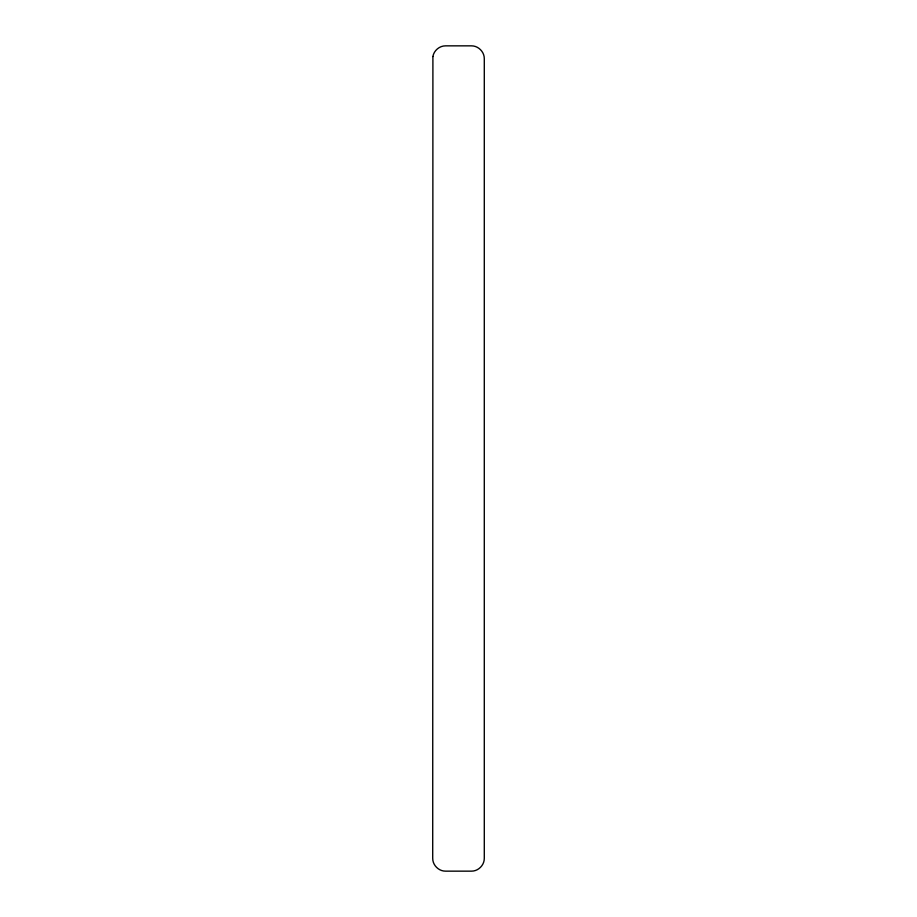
<?xml version="1.0" encoding="UTF-8"?>
<svg xmlns="http://www.w3.org/2000/svg" width="917" height="917" viewBox="0 0 917 917"><rect width="100%" height="100%" fill="white"/><g stroke="black" fill="none" stroke-linecap="round" stroke-linejoin="round"><path stroke-width="1.38" d="M432.904 56.51L432.709 858.255C432.595 865.144 438.716 871.265 445.605 871.15L471.395 871.15C478.284 871.265 484.405 865.144 484.291 858.255L484.291 58.745C484.405 51.856 478.284 45.735 471.395 45.85L445.605 45.85C439.518 45.793 433.901 50.504 432.904 56.51"/></g></svg>
